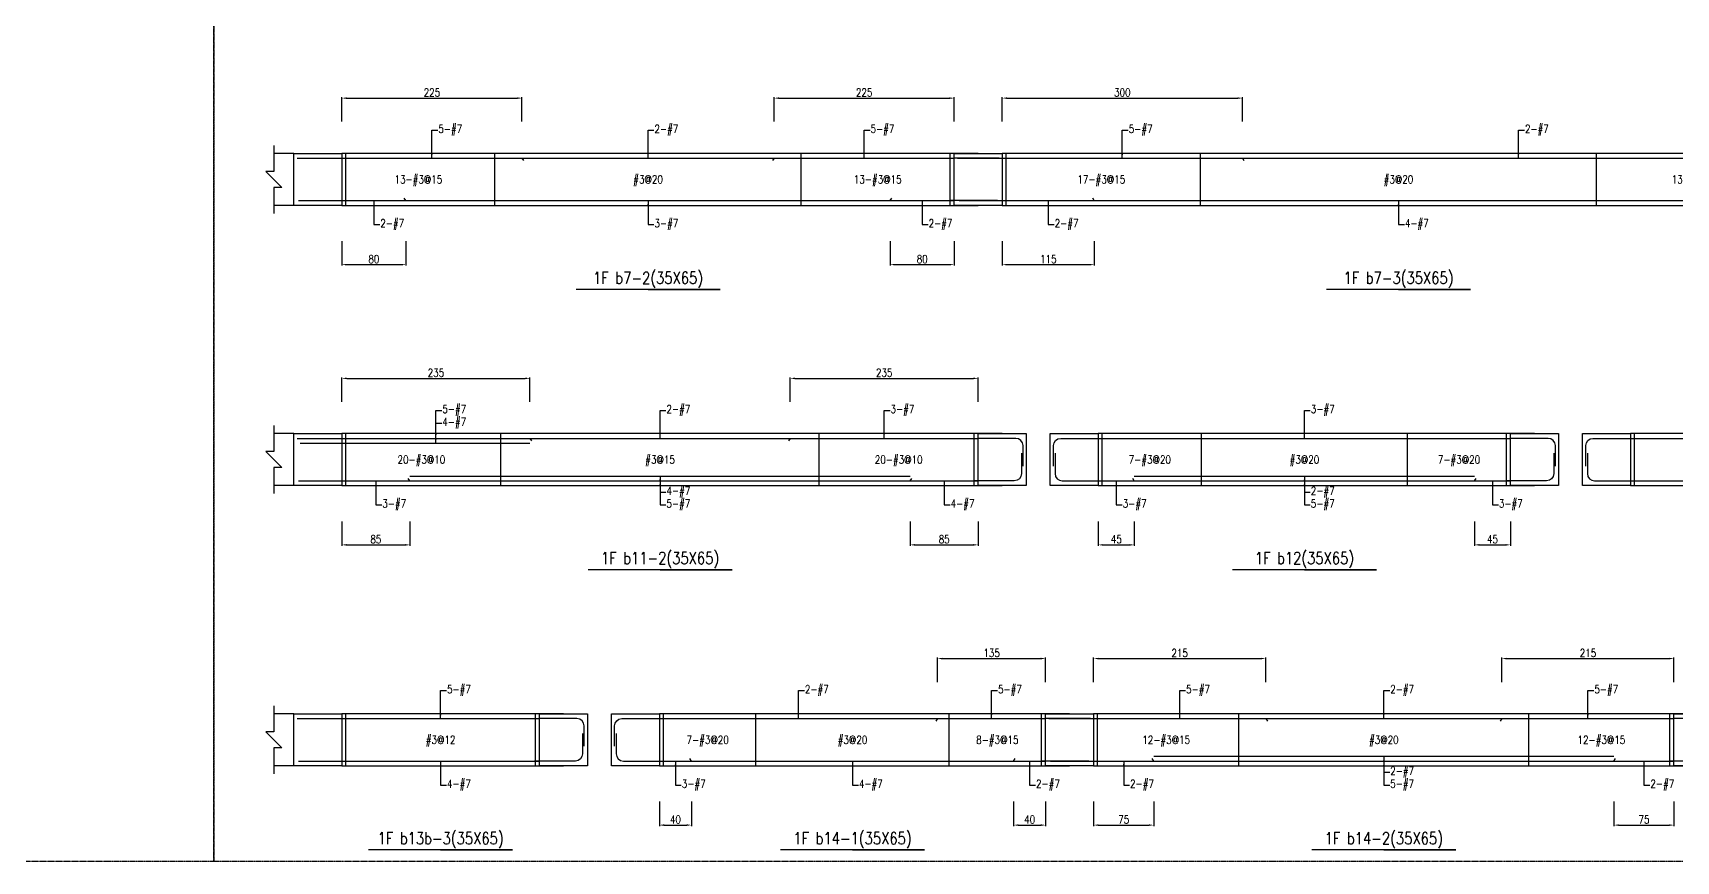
# Model space of a CAD drawing. Header units: millimetres. Extents: x 0 to 84580, y -12276 to 4373.
# Drawn here: x 71438 to 73491, y 0 to 1034 of the extents above; entities that cross this region are included whole.
import ezdxf
from ezdxf.enums import TextEntityAlignment as Align

# ---------------------------------------------------------------- set-up
doc = ezdxf.new("R2010")
doc.units = ezdxf.units.MM
doc.header["$MEASUREMENT"] = 0
doc.linetypes.add('CENTER', pattern=[2, 1.25, -0.25, 0.25, -0.25])
for name, color, linetype in [('S-DIM', 2, 'Continuous'), ('S-GRID', 1, 'CENTER'), ('S-LEADER', 2, 'Continuous'), ('S-RC', 130, 'Continuous'), ('S-REINF', 6, 'Continuous'), ('S-TEXT', 2, 'Continuous')]:
    doc.layers.add(name, color=color, linetype=linetype)
doc.styles.add('CS4', font='romans.shx', dxfattribs={"width": 0.8, "bigfont": 'lsp.shx'})
doc.styles.get("Standard").update_dxf_attribs({"font": 'arial.ttf'})
doc.dimstyles.new('ISO-25', dxfattribs={"dimtxt": 2.5, "dimasz": 2.5, "dimexe": 1.25, "dimexo": 0.625, "dimtad": 1, "dimtxsty": 'Standard', "dimcen": 2.5, "dimadec": 0, "dimazin": 0, "dimtfac": 1, "dimtmove": 0, "dimatfit": 3, "dimfxl": 0, "dimarcsym": 0})

# ---------------------------------------------------------------- blocks, each defined once
blk = doc.blocks.new('*D2184')
at = {"layer": 'DEFPOINTS', "color": 0, "transparency": 16777216}
for p in [(72049, 953), (71824, 923), (72049, 923)]:
    blk.add_point(p, dxfattribs=at)
at = {"layer": 'S-DIM', "color": 0, "lineweight": -2, "transparency": 16777216}
for p, q in [((71824, 923.625), (71824, 954.25)), ((71830, 953), (72043, 953)), ((72049, 923.625), (72049, 954.25))]:
    blk.add_line(p, q, dxfattribs=at)
at = {"layer": 'S-DIM', "color": 0, "transparency": 16777216}
for points in [[(71830, 954), (71830, 952), (71824, 953)], [(72043, 954), (72043, 952), (72049, 953)]]:
    blk.add_solid(points, dxfattribs=at)
at = {"layer": 'S-DIM', "color": 0, "transparency": 16777216, "insert": (71936.5, 960), "char_height": 10, "attachment_point": 5, "style": 'CS4'}
blk.add_mtext('225', dxfattribs=at)
blk = doc.blocks.new('*D2185')
at = {"layer": 'DEFPOINTS', "color": 0, "transparency": 16777216}
for p in [(72589, 953), (72364, 923), (72589, 923)]:
    blk.add_point(p, dxfattribs=at)
at = {"layer": 'S-DIM', "color": 0, "lineweight": -2, "transparency": 16777216}
for p, q in [((72364, 923.625), (72364, 954.25)), ((72370, 953), (72583, 953)), ((72589, 923.625), (72589, 954.25))]:
    blk.add_line(p, q, dxfattribs=at)
at = {"layer": 'S-DIM', "color": 0, "transparency": 16777216}
for points in [[(72370, 954), (72370, 952), (72364, 953)], [(72583, 954), (72583, 952), (72589, 953)]]:
    blk.add_solid(points, dxfattribs=at)
at = {"layer": 'S-DIM', "color": 0, "transparency": 16777216, "insert": (72476.5, 960), "char_height": 10, "attachment_point": 5, "style": 'CS4'}
blk.add_mtext('225', dxfattribs=at)
blk = doc.blocks.new('*D2186')
at = {"layer": 'DEFPOINTS', "color": 0, "transparency": 16777216}
for p in [(71824, 775), (71904, 775), (71904, 745)]:
    blk.add_point(p, dxfattribs=at)
at = {"layer": 'S-DIM', "color": 0, "lineweight": -2, "transparency": 16777216}
for p, q in [((71824, 774.375), (71824, 743.75)), ((71904, 774.375), (71904, 743.75)), ((71830, 745), (71898, 745))]:
    blk.add_line(p, q, dxfattribs=at)
at = {"layer": 'S-DIM', "color": 0, "transparency": 16777216}
for points in [[(71830, 746), (71830, 744), (71824, 745)], [(71898, 746), (71898, 744), (71904, 745)]]:
    blk.add_solid(points, dxfattribs=at)
at = {"layer": 'S-DIM', "color": 0, "transparency": 16777216, "insert": (71864, 752), "char_height": 10, "attachment_point": 5, "style": 'CS4'}
blk.add_mtext('80', dxfattribs=at)
blk = doc.blocks.new('*D2187')
at = {"layer": 'DEFPOINTS', "color": 0, "transparency": 16777216}
for p in [(72509, 775), (72589, 775), (72589, 745)]:
    blk.add_point(p, dxfattribs=at)
at = {"layer": 'S-DIM', "color": 0, "lineweight": -2, "transparency": 16777216}
for p, q in [((72509, 774.375), (72509, 743.75)), ((72589, 774.375), (72589, 743.75)), ((72515, 745), (72583, 745))]:
    blk.add_line(p, q, dxfattribs=at)
at = {"layer": 'S-DIM', "color": 0, "transparency": 16777216}
for points in [[(72515, 746), (72515, 744), (72509, 745)], [(72583, 746), (72583, 744), (72589, 745)]]:
    blk.add_solid(points, dxfattribs=at)
at = {"layer": 'S-DIM', "color": 0, "transparency": 16777216, "insert": (72549, 752), "char_height": 10, "attachment_point": 5, "style": 'CS4'}
blk.add_mtext('80', dxfattribs=at)
blk = doc.blocks.new('*D2188')
at = {"layer": 'DEFPOINTS', "color": 0, "transparency": 16777216}
for p in [(72949, 953), (72649, 923), (72949, 923)]:
    blk.add_point(p, dxfattribs=at)
at = {"layer": 'S-DIM', "color": 0, "lineweight": -2, "transparency": 16777216}
for p, q in [((72649, 923.625), (72649, 954.25)), ((72655, 953), (72943, 953)), ((72949, 923.625), (72949, 954.25))]:
    blk.add_line(p, q, dxfattribs=at)
at = {"layer": 'S-DIM', "color": 0, "transparency": 16777216}
for points in [[(72655, 954), (72655, 952), (72649, 953)], [(72943, 954), (72943, 952), (72949, 953)]]:
    blk.add_solid(points, dxfattribs=at)
at = {"layer": 'S-DIM', "color": 0, "transparency": 16777216, "insert": (72799, 960), "char_height": 10, "attachment_point": 5, "style": 'CS4'}
blk.add_mtext('300', dxfattribs=at)
blk = doc.blocks.new('*D2189')
at = {"layer": 'DEFPOINTS', "color": 0, "transparency": 16777216}
for p in [(72649, 775), (72764, 775), (72764, 745)]:
    blk.add_point(p, dxfattribs=at)
at = {"layer": 'S-DIM', "color": 0, "lineweight": -2, "transparency": 16777216}
for p, q in [((72649, 774.375), (72649, 743.75)), ((72764, 774.375), (72764, 743.75)), ((72655, 745), (72758, 745))]:
    blk.add_line(p, q, dxfattribs=at)
at = {"layer": 'S-DIM', "color": 0, "transparency": 16777216}
for points in [[(72655, 746), (72655, 744), (72649, 745)], [(72758, 746), (72758, 744), (72764, 745)]]:
    blk.add_solid(points, dxfattribs=at)
at = {"layer": 'S-DIM', "color": 0, "transparency": 16777216, "insert": (72706.5, 752), "char_height": 10, "attachment_point": 5, "style": 'CS4'}
blk.add_mtext('115', dxfattribs=at)
blk = doc.blocks.new('*D2228')
at = {"layer": 'DEFPOINTS', "color": 0, "transparency": 16777216}
for p in [(72059, 603), (71824, 573), (72059, 573)]:
    blk.add_point(p, dxfattribs=at)
at = {"layer": 'S-DIM', "color": 0, "lineweight": -2, "transparency": 16777216}
for p, q in [((71824, 573.625), (71824, 604.25)), ((71830, 603), (72053, 603)), ((72059, 573.625), (72059, 604.25))]:
    blk.add_line(p, q, dxfattribs=at)
at = {"layer": 'S-DIM', "color": 0, "transparency": 16777216}
for points in [[(71830, 604), (71830, 602), (71824, 603)], [(72053, 604), (72053, 602), (72059, 603)]]:
    blk.add_solid(points, dxfattribs=at)
at = {"layer": 'S-DIM', "color": 0, "transparency": 16777216, "insert": (71941.5, 610), "char_height": 10, "attachment_point": 5, "style": 'CS4'}
blk.add_mtext('235', dxfattribs=at)
blk = doc.blocks.new('*D2229')
at = {"layer": 'DEFPOINTS', "color": 0, "transparency": 16777216}
for p in [(72619, 603), (72384, 573), (72619, 573)]:
    blk.add_point(p, dxfattribs=at)
at = {"layer": 'S-DIM', "color": 0, "lineweight": -2, "transparency": 16777216}
for p, q in [((72384, 573.625), (72384, 604.25)), ((72390, 603), (72613, 603)), ((72619, 573.625), (72619, 604.25))]:
    blk.add_line(p, q, dxfattribs=at)
at = {"layer": 'S-DIM', "color": 0, "transparency": 16777216}
for points in [[(72390, 604), (72390, 602), (72384, 603)], [(72613, 604), (72613, 602), (72619, 603)]]:
    blk.add_solid(points, dxfattribs=at)
at = {"layer": 'S-DIM', "color": 0, "transparency": 16777216, "insert": (72501.5, 610), "char_height": 10, "attachment_point": 5, "style": 'CS4'}
blk.add_mtext('235', dxfattribs=at)
blk = doc.blocks.new('*D2230')
at = {"layer": 'DEFPOINTS', "color": 0, "transparency": 16777216}
for p in [(71824, 425), (71909, 425), (71909, 395)]:
    blk.add_point(p, dxfattribs=at)
at = {"layer": 'S-DIM', "color": 0, "lineweight": -2, "transparency": 16777216}
for p, q in [((71824, 424.375), (71824, 393.75)), ((71909, 424.375), (71909, 393.75)), ((71830, 395), (71903, 395))]:
    blk.add_line(p, q, dxfattribs=at)
at = {"layer": 'S-DIM', "color": 0, "transparency": 16777216}
for points in [[(71830, 396), (71830, 394), (71824, 395)], [(71903, 396), (71903, 394), (71909, 395)]]:
    blk.add_solid(points, dxfattribs=at)
at = {"layer": 'S-DIM', "color": 0, "transparency": 16777216, "insert": (71866.5, 402), "char_height": 10, "attachment_point": 5, "style": 'CS4'}
blk.add_mtext('85', dxfattribs=at)
blk = doc.blocks.new('*D2231')
at = {"layer": 'DEFPOINTS', "color": 0, "transparency": 16777216}
for p in [(72534, 425), (72619, 425), (72619, 395)]:
    blk.add_point(p, dxfattribs=at)
at = {"layer": 'S-DIM', "color": 0, "lineweight": -2, "transparency": 16777216}
for p, q in [((72534, 424.375), (72534, 393.75)), ((72619, 424.375), (72619, 393.75)), ((72540, 395), (72613, 395))]:
    blk.add_line(p, q, dxfattribs=at)
at = {"layer": 'S-DIM', "color": 0, "transparency": 16777216}
for points in [[(72540, 396), (72540, 394), (72534, 395)], [(72613, 396), (72613, 394), (72619, 395)]]:
    blk.add_solid(points, dxfattribs=at)
at = {"layer": 'S-DIM', "color": 0, "transparency": 16777216, "insert": (72576.5, 402), "char_height": 10, "attachment_point": 5, "style": 'CS4'}
blk.add_mtext('85', dxfattribs=at)
blk = doc.blocks.new('*D2232')
at = {"layer": 'DEFPOINTS', "color": 0, "transparency": 16777216}
for p in [(72769, 425), (72814, 425), (72814, 395)]:
    blk.add_point(p, dxfattribs=at)
at = {"layer": 'S-DIM', "color": 0, "lineweight": -2, "transparency": 16777216}
for p, q in [((72769, 424.375), (72769, 393.75)), ((72814, 424.375), (72814, 393.75)), ((72775, 395), (72808, 395))]:
    blk.add_line(p, q, dxfattribs=at)
at = {"layer": 'S-DIM', "color": 0, "transparency": 16777216}
for points in [[(72775, 396), (72775, 394), (72769, 395)], [(72808, 396), (72808, 394), (72814, 395)]]:
    blk.add_solid(points, dxfattribs=at)
at = {"layer": 'S-DIM', "color": 0, "transparency": 16777216, "insert": (72791.5, 402), "char_height": 10, "attachment_point": 5, "style": 'CS4'}
blk.add_mtext('45', dxfattribs=at)
blk = doc.blocks.new('*D2233')
at = {"layer": 'DEFPOINTS', "color": 0, "transparency": 16777216}
for p in [(73239, 425), (73284, 425), (73284, 395)]:
    blk.add_point(p, dxfattribs=at)
at = {"layer": 'S-DIM', "color": 0, "lineweight": -2, "transparency": 16777216}
for p, q in [((73239, 424.375), (73239, 393.75)), ((73284, 424.375), (73284, 393.75)), ((73245, 395), (73278, 395))]:
    blk.add_line(p, q, dxfattribs=at)
at = {"layer": 'S-DIM', "color": 0, "transparency": 16777216}
for points in [[(73245, 396), (73245, 394), (73239, 395)], [(73278, 396), (73278, 394), (73284, 395)]]:
    blk.add_solid(points, dxfattribs=at)
at = {"layer": 'S-DIM', "color": 0, "transparency": 16777216, "insert": (73261.5, 402), "char_height": 10, "attachment_point": 5, "style": 'CS4'}
blk.add_mtext('45', dxfattribs=at)
blk = doc.blocks.new('*D2238')
at = {"layer": 'DEFPOINTS', "color": 0, "transparency": 16777216}
for p in [(72703.2, 253), (72568.2, 223), (72703.2, 223)]:
    blk.add_point(p, dxfattribs=at)
at = {"layer": 'S-DIM', "color": 0, "lineweight": -2, "transparency": 16777216}
for p, q in [((72568.2, 223.625), (72568.2, 254.25)), ((72574.2, 253), (72697.2, 253)), ((72703.2, 223.625), (72703.2, 254.25))]:
    blk.add_line(p, q, dxfattribs=at)
at = {"layer": 'S-DIM', "color": 0, "transparency": 16777216}
for points in [[(72574.2, 254), (72574.2, 252), (72568.2, 253)], [(72697.2, 254), (72697.2, 252), (72703.2, 253)]]:
    blk.add_solid(points, dxfattribs=at)
at = {"layer": 'S-DIM', "color": 0, "transparency": 16777216, "insert": (72635.7, 260), "char_height": 10, "attachment_point": 5, "style": 'CS4'}
blk.add_mtext('135', dxfattribs=at)
blk = doc.blocks.new('*D2239')
at = {"layer": 'DEFPOINTS', "color": 0, "transparency": 16777216}
for p in [(72220.7, 75), (72260.7, 75), (72260.7, 45)]:
    blk.add_point(p, dxfattribs=at)
at = {"layer": 'S-DIM', "color": 0, "lineweight": -2, "transparency": 16777216}
for p, q in [((72220.7, 74.375), (72220.7, 43.75)), ((72260.7, 74.375), (72260.7, 43.75)), ((72226.7, 45), (72254.7, 45))]:
    blk.add_line(p, q, dxfattribs=at)
at = {"layer": 'S-DIM', "color": 0, "transparency": 16777216}
for points in [[(72226.7, 46), (72226.7, 44), (72220.7, 45)], [(72254.7, 46), (72254.7, 44), (72260.7, 45)]]:
    blk.add_solid(points, dxfattribs=at)
at = {"layer": 'S-DIM', "color": 0, "transparency": 16777216, "insert": (72240.7, 52), "char_height": 10, "attachment_point": 5, "style": 'CS4'}
blk.add_mtext('40', dxfattribs=at)
blk = doc.blocks.new('*D2240')
at = {"layer": 'DEFPOINTS', "color": 0, "transparency": 16777216}
for p in [(72663.2, 75), (72703.2, 75), (72703.2, 45)]:
    blk.add_point(p, dxfattribs=at)
at = {"layer": 'S-DIM', "color": 0, "lineweight": -2, "transparency": 16777216}
for p, q in [((72663.2, 74.375), (72663.2, 43.75)), ((72703.2, 74.375), (72703.2, 43.75)), ((72669.2, 45), (72697.2, 45))]:
    blk.add_line(p, q, dxfattribs=at)
at = {"layer": 'S-DIM', "color": 0, "transparency": 16777216}
for points in [[(72669.2, 46), (72669.2, 44), (72663.2, 45)], [(72697.2, 46), (72697.2, 44), (72703.2, 45)]]:
    blk.add_solid(points, dxfattribs=at)
at = {"layer": 'S-DIM', "color": 0, "transparency": 16777216, "insert": (72683.2, 52), "char_height": 10, "attachment_point": 5, "style": 'CS4'}
blk.add_mtext('40', dxfattribs=at)
blk = doc.blocks.new('*D2241')
at = {"layer": 'DEFPOINTS', "color": 0, "transparency": 16777216}
for p in [(72978.2, 253), (72763.2, 223), (72978.2, 223)]:
    blk.add_point(p, dxfattribs=at)
at = {"layer": 'S-DIM', "color": 0, "lineweight": -2, "transparency": 16777216}
for p, q in [((72763.2, 223.625), (72763.2, 254.25)), ((72769.2, 253), (72972.2, 253)), ((72978.2, 223.625), (72978.2, 254.25))]:
    blk.add_line(p, q, dxfattribs=at)
at = {"layer": 'S-DIM', "color": 0, "transparency": 16777216}
for points in [[(72769.2, 254), (72769.2, 252), (72763.2, 253)], [(72972.2, 254), (72972.2, 252), (72978.2, 253)]]:
    blk.add_solid(points, dxfattribs=at)
at = {"layer": 'S-DIM', "color": 0, "transparency": 16777216, "insert": (72870.7, 260), "char_height": 10, "attachment_point": 5, "style": 'CS4'}
blk.add_mtext('215', dxfattribs=at)
blk = doc.blocks.new('*D2242')
at = {"layer": 'DEFPOINTS', "color": 0, "transparency": 16777216}
for p in [(73488.2, 253), (73273.2, 223), (73488.2, 223)]:
    blk.add_point(p, dxfattribs=at)
at = {"layer": 'S-DIM', "color": 0, "lineweight": -2, "transparency": 16777216}
for p, q in [((73273.2, 223.625), (73273.2, 254.25)), ((73279.2, 253), (73482.2, 253)), ((73488.2, 223.625), (73488.2, 254.25))]:
    blk.add_line(p, q, dxfattribs=at)
at = {"layer": 'S-DIM', "color": 0, "transparency": 16777216}
for points in [[(73279.2, 254), (73279.2, 252), (73273.2, 253)], [(73482.2, 254), (73482.2, 252), (73488.2, 253)]]:
    blk.add_solid(points, dxfattribs=at)
at = {"layer": 'S-DIM', "color": 0, "transparency": 16777216, "insert": (73380.7, 260), "char_height": 10, "attachment_point": 5, "style": 'CS4'}
blk.add_mtext('215', dxfattribs=at)
blk = doc.blocks.new('*D2243')
at = {"layer": 'DEFPOINTS', "color": 0, "transparency": 16777216}
for p in [(72763.2, 75), (72838.2, 75), (72838.2, 45)]:
    blk.add_point(p, dxfattribs=at)
at = {"layer": 'S-DIM', "color": 0, "lineweight": -2, "transparency": 16777216}
for p, q in [((72763.2, 74.375), (72763.2, 43.75)), ((72838.2, 74.375), (72838.2, 43.75)), ((72769.2, 45), (72832.2, 45))]:
    blk.add_line(p, q, dxfattribs=at)
at = {"layer": 'S-DIM', "color": 0, "transparency": 16777216}
for points in [[(72769.2, 46), (72769.2, 44), (72763.2, 45)], [(72832.2, 46), (72832.2, 44), (72838.2, 45)]]:
    blk.add_solid(points, dxfattribs=at)
at = {"layer": 'S-DIM', "color": 0, "transparency": 16777216, "insert": (72800.7, 52), "char_height": 10, "attachment_point": 5, "style": 'CS4'}
blk.add_mtext('75', dxfattribs=at)
blk = doc.blocks.new('*D2195')
at = {"layer": 'DEFPOINTS', "color": 0, "transparency": 16777216}
for p in [(73413.2, 75), (73488.2, 75), (73488.2, 45)]:
    blk.add_point(p, dxfattribs=at)
at = {"layer": 'S-DIM', "color": 0, "lineweight": -2, "transparency": 16777216}
for p, q in [((73413.2, 74.375), (73413.2, 43.75)), ((73488.2, 74.375), (73488.2, 43.75)), ((73419.2, 45), (73482.2, 45))]:
    blk.add_line(p, q, dxfattribs=at)
at = {"layer": 'S-DIM', "color": 0, "transparency": 16777216}
for points in [[(73419.2, 46), (73419.2, 44), (73413.2, 45)], [(73482.2, 46), (73482.2, 44), (73488.2, 45)]]:
    blk.add_solid(points, dxfattribs=at)
at = {"layer": 'S-DIM', "color": 0, "transparency": 16777216, "insert": (73450.7, 52), "char_height": 10, "attachment_point": 5, "style": 'CS4'}
blk.add_mtext('75', dxfattribs=at)

msp = doc.modelspace()

# ---------------------------------------------------------------- linework, layer by layer
for p, q in [((71764, 884), (71739, 884)), ((71764, 819), (71739, 819)), ((71764, 534), (71739, 534)), ((71764, 469), (71739, 469)), ((71764, 184), (71739, 184)), ((71764, 119), (71739, 119))]:
    msp.add_line(p, q)
at = {"layer": 'S-GRID'}
for points in [[(68435, 0), (71664, 0), (71664, 2069), (68435, 2069), (68435, 0)], [(71664, 0), (74893, 0), (74893, 2069), (71664, 2069), (71664, 0)], [(71664, 0), (74893, 0), (74893, 2069), (71664, 2069), (71664, 0)]]:
    msp.add_lwpolyline(points, dxfattribs=at)
at = {"layer": 'S-RC'}
for points in [[(71739, 894), (71739, 861.5), (71729, 861.5), (71749, 841.5), (71739, 841.5), (71739, 809)], [(71824, 819), (71764, 819), (71764, 884), (71824, 884), (71824, 819)], [(72619, 884), (71824, 884)], [(72649, 819), (72589, 819), (72589, 884), (72649, 884), (72649, 819)], [(72649, 819), (72589, 819), (72589, 884), (72649, 884), (72649, 819)], [(73669, 884), (72649, 884)], [(71824, 819), (72619, 819)], [(72649, 819), (73669, 819)], [(72206.5, 714), (72296.5, 714), (72116.5, 714)], [(73144, 714), (73234, 714), (73054, 714)], [(71739, 544), (71739, 511.5), (71729, 511.5), (71749, 491.5), (71739, 491.5), (71739, 459)], [(71824, 469), (71764, 469), (71764, 534), (71824, 534), (71824, 469)], [(72649, 534), (71824, 534)], [(72679, 469), (72619, 469), (72619, 534), (72679, 534), (72679, 469)], [(72769, 469), (72709, 469), (72709, 534), (72769, 534), (72769, 469)], [(73314, 534), (72769, 534)], [(73344, 469), (73284, 469), (73284, 534), (73344, 534), (73344, 469)], [(73434, 469), (73374, 469), (73374, 534), (73434, 534), (73434, 469)], [(73769.7, 534), (73434, 534)], [(71824, 469), (72649, 469)], [(72769, 469), (73314, 469)], [(73434, 469), (73769.7, 469)], [(72221.5, 364), (72311.5, 364), (72131.5, 364)], [(73026.5, 364), (73116.5, 364), (72936.5, 364)], [(71739, 194), (71739, 161.5), (71729, 161.5), (71749, 141.5), (71739, 141.5), (71739, 109)], [(71824, 119), (71764, 119), (71764, 184), (71824, 184), (71824, 119)], [(72100.7, 184), (71824, 184)], [(72130.7, 119), (72070.7, 119), (72070.7, 184), (72130.7, 184), (72130.7, 119)], [(72220.7, 119), (72160.7, 119), (72160.7, 184), (72220.7, 184), (72220.7, 119)], [(72733.2, 184), (72220.7, 184)], [(72763.2, 119), (72703.2, 119), (72703.2, 184), (72763.2, 184), (72763.2, 119)], [(72763.2, 119), (72703.2, 119), (72703.2, 184), (72763.2, 184), (72763.2, 119)], [(73518.2, 184), (72763.2, 184)], [(73548.2, 119), (73488.2, 119), (73488.2, 184), (73548.2, 184), (73548.2, 119)], [(73548.2, 119), (73488.2, 119), (73488.2, 184), (73548.2, 184), (73548.2, 119)], [(71824, 119), (72100.7, 119)], [(72220.7, 119), (72733.2, 119)], [(72763.2, 119), (73518.2, 119)], [(71947.35, 14), (72037.35, 14), (71857.35, 14)], [(72461.95, 14), (72551.95, 14), (72371.95, 14)], [(73125.7, 14), (73215.7, 14), (73035.7, 14)]]:
    msp.add_lwpolyline(points, dxfattribs=at)
at = {"layer": 'S-REINF', "color": 1}
for points in [[(71829, 819), (71829, 884)], [(72015.25, 819), (72015.25, 884)], [(72397.75, 819), (72397.75, 884)], [(72584, 819), (72584, 884)], [(72654, 819), (72654, 884)], [(72896.5, 819), (72896.5, 884)], [(73391.5, 819), (73391.5, 884)], [(71829, 469), (71829, 534)], [(72022.75, 469), (72022.75, 534)], [(72420.25, 469), (72420.25, 534)], [(72614, 469), (72614, 534)], [(72774, 469), (72774, 534)], [(72897.75, 469), (72897.75, 534)], [(73155.25, 469), (73155.25, 534)], [(73279, 469), (73279, 534)], [(73439, 469), (73439, 534)], [(71829, 119), (71829, 184)], [(72065.7, 119), (72065.7, 184)], [(72225.7, 119), (72225.7, 184)], [(72341.325, 119), (72341.325, 184)], [(72582.575, 119), (72582.575, 184)], [(72698.2, 119), (72698.2, 184)], [(72768.2, 119), (72768.2, 184)], [(72944.45, 119), (72944.45, 184)], [(73306.95, 119), (73306.95, 184)], [(73483.2, 119), (73483.2, 184)]]:
    msp.add_lwpolyline(points, dxfattribs=at)
at = {"layer": 'S-REINF'}
for points in [[(71768, 878), (71824, 878)], [(71824, 878), (72049, 878)], [(72049, 878), (72051, 875)], [(72049, 878), (72364, 878)], [(72364, 878), (72362, 875)], [(72364, 878), (72589, 878)], [(72645, 878), (72589, 878)], [(72593, 878), (72649, 878)], [(72649, 878), (72949, 878)], [(72949, 878), (72951, 875)], [(72949, 878), (73639, 878)], [(71770, 825), (71824, 825)], [(71824, 825), (71904, 825)], [(71904, 825), (71902, 828)], [(71904, 825), (72509, 825)], [(72509, 825), (72511, 828)], [(72509, 825), (72589, 825)], [(72643, 825), (72583, 825)], [(72595, 825), (72649, 825)], [(72649, 825), (72764, 825)], [(72764, 825), (72762, 828)], [(72764, 825), (73524, 825)], [(71768, 528), (71824, 528)], [(71772, 522), (71824, 522)], [(71824, 528), (72059, 528)], [(71824, 522), (72059, 522)], [(72059, 528), (72061, 525)], [(72059, 528), (72384, 528)], [(72384, 528), (72382, 525)], [(72384, 528), (72619, 528)], [(72769, 528), (73284, 528)], [(73434, 528), (73739.7, 528)], [(71770, 475), (71824, 475)], [(71824, 475), (71909, 475)], [(71909, 475), (71907, 478)], [(71909, 481), (72534, 481)], [(71909, 475), (72534, 475)], [(72534, 475), (72536, 478)], [(72534, 475), (72619, 475)], [(72769, 475), (72814, 475)], [(72814, 475), (72812, 478)], [(72814, 481), (73239, 481)], [(72814, 475), (73239, 475)], [(73239, 475), (73241, 478)], [(73239, 475), (73284, 475)], [(73434, 475), (73739.7, 475)], [(71768, 178), (71824, 178)], [(71824, 178), (72070.7, 178)], [(72220.7, 178), (72568.2, 178)], [(72568.2, 178), (72566.2, 175)], [(72568.2, 178), (72703.2, 178)], [(72759.2, 178), (72703.2, 178)], [(72707.2, 178), (72763.2, 178)], [(72763.2, 178), (72978.2, 178)], [(72978.2, 178), (72980.2, 175)], [(72978.2, 178), (73273.2, 178)], [(73273.2, 178), (73271.2, 175)], [(73273.2, 178), (73488.2, 178)], [(73544.2, 178), (73488.2, 178)], [(71770, 125), (71824, 125)], [(71824, 125), (72070.7, 125)], [(72220.7, 125), (72260.7, 125)], [(72260.7, 125), (72258.7, 128)], [(72260.7, 125), (72663.2, 125)], [(72663.2, 125), (72665.2, 128)], [(72663.2, 125), (72703.2, 125)], [(72757.2, 125), (72697.2, 125)], [(72709.2, 125), (72763.2, 125)], [(72763.2, 125), (72838.2, 125)], [(72838.2, 125), (72836.2, 128)], [(72838.2, 131), (73413.2, 131)], [(72838.2, 125), (73413.2, 125)], [(73413.2, 125), (73415.2, 128)], [(73413.2, 125), (73488.2, 125)], [(73542.2, 125), (73482.2, 125)]]:
    msp.add_lwpolyline(points, dxfattribs=at)
for points in [[(72675, 493.5), (72675, 519, 0.41421356), (72666, 528), (72619, 528)], [(72713, 493.5), (72713, 519, -0.41421356), (72722, 528), (72769, 528)], [(73340, 493.5), (73340, 519, 0.41421356), (73331, 528), (73284, 528)], [(73378, 493.5), (73378, 519, -0.41421356), (73387, 528), (73434, 528)], [(72673, 509.5), (72673, 484, -0.41421356), (72664, 475), (72613, 475)], [(72715, 509.5), (72715, 484, 0.41421356), (72724, 475), (72769, 475)], [(73338, 509.5), (73338, 484, -0.41421356), (73329, 475), (73278, 475)], [(73380, 509.5), (73380, 484, 0.41421356), (73389, 475), (73434, 475)], [(72126.7, 143.5), (72126.7, 169, 0.41421356), (72117.7, 178), (72070.7, 178)], [(72164.7, 143.5), (72164.7, 169, -0.41421356), (72173.7, 178), (72220.7, 178)], [(72124.7, 159.5), (72124.7, 134, -0.41421356), (72115.7, 125), (72064.7, 125)], [(72166.7, 159.5), (72166.7, 134, 0.41421356), (72175.7, 125), (72220.7, 125)]]:
    msp.add_lwpolyline(points, format="xyb", dxfattribs=at)

# ---------------------------------------------------------------- texts
at = {"layer": 'S-LEADER', "char_height": 10, "attachment_point": 4, "style": 'CS4'}
for s, insert in [('5-#7', (71944.5, 913)), ('2-#7', (72214.5, 913)), ('5-#7', (72484.5, 913)), ('5-#7', (72807, 913)), ('2-#7', (73302, 913)), ('2-#7', (71872, 795)), ('3-#7', (72214.5, 795)), ('2-#7', (72557, 795)), ('2-#7', (72714.5, 795)), ('4-#7', (73152, 795)), ('5-#7', (71949.5, 563)), ('4-#7', (71949.5, 547)), ('2-#7', (72229.5, 563)), ('3-#7', (72509.5, 563)), ('3-#7', (73034.5, 563)), ('3-#7', (71874.5, 445)), ('4-#7', (72229.5, 461)), ('5-#7', (72229.5, 445)), ('4-#7', (72584.5, 445)), ('3-#7', (72799.5, 445)), ('2-#7', (73034.5, 461)), ('5-#7', (73034.5, 445)), ('3-#7', (73269.5, 445)), ('5-#7', (71955.35, 213)), ('2-#7', (72402.45, 213)), ('5-#7', (72643.7, 213)), ('5-#7', (72878.7, 213)), ('2-#7', (73133.7, 213)), ('5-#7', (73388.7, 213)), ('4-#7', (71955.35, 95)), ('3-#7', (72248.7, 95)), ('4-#7', (72469.95, 95)), ('2-#7', (72691.2, 95)), ('2-#7', (72808.7, 95)), ('2-#7', (73133.7, 111)), ('5-#7', (73133.7, 95)), ('2-#7', (73458.7, 95))]:
    msp.add_mtext(s, dxfattribs=dict(at, insert=insert))
at = {"layer": 'S-RC', "style": 'CS4', "width": 0.8}
for s, p in [('1F b7-2(35X65)', (72206.5, 721)), ('1F b7-3(35X65)', (73144, 721)), ('1F b11-2(35X65)', (72221.5, 371)), ('1F b12(35X65)', (73026.5, 371)), ('1F b13b-3(35X65)', (71947.35, 21)), ('1F b14-1(35X65)', (72461.95, 21)), ('1F b14-2(35X65)', (73125.7, 21))]:
    msp.add_text(s, height=15, dxfattribs=at).set_placement(p, align=Align.CENTER)
at = {"layer": 'S-TEXT', "color": 1, "style": 'CS4', "width": 0.8}
for s, p in [('13-#3@15', (71919.625, 846.5)), ('#3@20', (72206.5, 846.5)), ('13-#3@15', (72493.375, 846.5)), ('17-#3@15', (72772.75, 846.5)), ('#3@20', (73144, 846.5)), ('13-#3@20', (73515.25, 846.5)), ('20-#3@10', (71923.375, 496.5)), ('#3@15', (72221.5, 496.5)), ('20-#3@10', (72519.625, 496.5)), ('7-#3@20', (72833.375, 496.5)), ('#3@20', (73026.5, 496.5)), ('7-#3@20', (73219.625, 496.5)), ('#3@12', (71947.35, 146.5)), ('7-#3@20', (72281.012, 146.5)), ('#3@20', (72461.95, 146.5)), ('8-#3@15', (72642.887, 146.5)), ('12-#3@15', (72853.825, 146.5)), ('#3@20', (73125.7, 146.5)), ('12-#3@15', (73397.575, 146.5))]:
    msp.add_text(s, height=10, dxfattribs=at).set_placement(p, align=Align.CENTER)

# ---------------------------------------------------------------- dimensions: what is measured, and where the dimension line sits
at = {"layer": 'S-DIM'}
for p1, p2, distance, picture, middle in [((71824, 923), (72049, 923), 30, '*D2184', (71936.5, 960)), ((72364, 923), (72589, 923), 30, '*D2185', (72476.5, 960)), ((72649, 923), (72949, 923), 30, '*D2188', (72799, 960)), ((71824, 775), (71904, 775), -30, '*D2186', (71864, 752)), ((72509, 775), (72589, 775), -30, '*D2187', (72549, 752)), ((72649, 775), (72764, 775), -30, '*D2189', (72706.5, 752)), ((71824, 573), (72059, 573), 30, '*D2228', (71941.5, 610)), ((72384, 573), (72619, 573), 30, '*D2229', (72501.5, 610)), ((71824, 425), (71909, 425), -30, '*D2230', (71866.5, 402)), ((72534, 425), (72619, 425), -30, '*D2231', (72576.5, 402)), ((72769, 425), (72814, 425), -30, '*D2232', (72791.5, 402)), ((73239, 425), (73284, 425), -30, '*D2233', (73261.5, 402)), ((72568.2, 223), (72703.2, 223), 30, '*D2238', (72635.7, 260)), ((72763.2, 223), (72978.2, 223), 30, '*D2241', (72870.7, 260)), ((73273.2, 223), (73488.2, 223), 30, '*D2242', (73380.7, 260)), ((72220.7, 75), (72260.7, 75), -30, '*D2239', (72240.7, 52)), ((72663.2, 75), (72703.2, 75), -30, '*D2240', (72683.2, 52)), ((72763.2, 75), (72838.2, 75), -30, '*D2243', (72800.7, 52)), ((73413.2, 75), (73488.2, 75), -30, '*D2195', (73450.7, 52))]:
    dim = msp.add_aligned_dim(p1=p1, p2=p2, distance=distance, dimstyle='ISO-25', override={"dimtxt": 10, "dimasz": 6, "dimgap": 2, "dimtxsty": 'CS4'}, dxfattribs=at)
    dim.commit()
    dim.dimension.update_dxf_attribs({"geometry": picture, "text_midpoint": middle})

# ---------------------------------------------------------------- leaders
at = {"layer": 'S-LEADER', "annotation_type": 0, "has_hookline": 1, "hookline_direction": 0, "text_width": 30.857}
for points in [[(71936.5, 878), (71936.5, 913), (71943.875, 913)], [(72206.5, 878), (72206.5, 913), (72213.875, 913)], [(72476.5, 878), (72476.5, 913), (72483.875, 913)], [(72799, 878), (72799, 913), (72806.375, 913)], [(73294, 878), (73294, 913), (73301.375, 913)], [(71864, 825), (71864, 795), (71871.375, 795)], [(72206.5, 825), (72206.5, 795), (72213.875, 795)], [(72549, 825), (72549, 795), (72556.375, 795)], [(72706.5, 825), (72706.5, 795), (72713.875, 795)], [(73144, 825), (73144, 795), (73151.375, 795)], [(71941.5, 528), (71941.5, 563), (71948.875, 563)], [(72221.5, 528), (72221.5, 563), (72228.875, 563)], [(72501.5, 528), (72501.5, 563), (72508.875, 563)], [(73026.5, 528), (73026.5, 563), (73033.875, 563)], [(71941.5, 522), (71941.5, 547), (71948.875, 547)], [(71866.5, 475), (71866.5, 445), (71873.875, 445)], [(72221.5, 481), (72221.5, 461), (72228.875, 461)], [(72221.5, 475), (72221.5, 445), (72228.875, 445)], [(72576.5, 475), (72576.5, 445), (72583.875, 445)], [(72791.5, 475), (72791.5, 445), (72798.875, 445)], [(73026.5, 481), (73026.5, 461), (73033.875, 461)], [(73026.5, 475), (73026.5, 445), (73033.875, 445)], [(73261.5, 475), (73261.5, 445), (73268.875, 445)], [(71947.35, 178), (71947.35, 213), (71954.725, 213)], [(72394.45, 178), (72394.45, 213), (72401.825, 213)], [(72635.7, 178), (72635.7, 213), (72643.075, 213)], [(72870.7, 178), (72870.7, 213), (72878.075, 213)], [(73125.7, 178), (73125.7, 213), (73133.075, 213)], [(73380.7, 178), (73380.7, 213), (73388.075, 213)], [(71947.35, 125), (71947.35, 95), (71954.725, 95)], [(72240.7, 125), (72240.7, 95), (72248.075, 95)], [(72461.95, 125), (72461.95, 95), (72469.325, 95)], [(72683.2, 125), (72683.2, 95), (72690.575, 95)], [(72800.7, 125), (72800.7, 95), (72808.075, 95)], [(73125.7, 131), (73125.7, 111), (73133.075, 111)], [(73125.7, 125), (73125.7, 95), (73133.075, 95)], [(73450.7, 125), (73450.7, 95), (73458.075, 95)]]:
    msp.add_leader(points, dimstyle='ISO-25', override={"dimasz": 6, "dimtad": 0}, dxfattribs=at)

doc.saveas('drawing.dxf')
